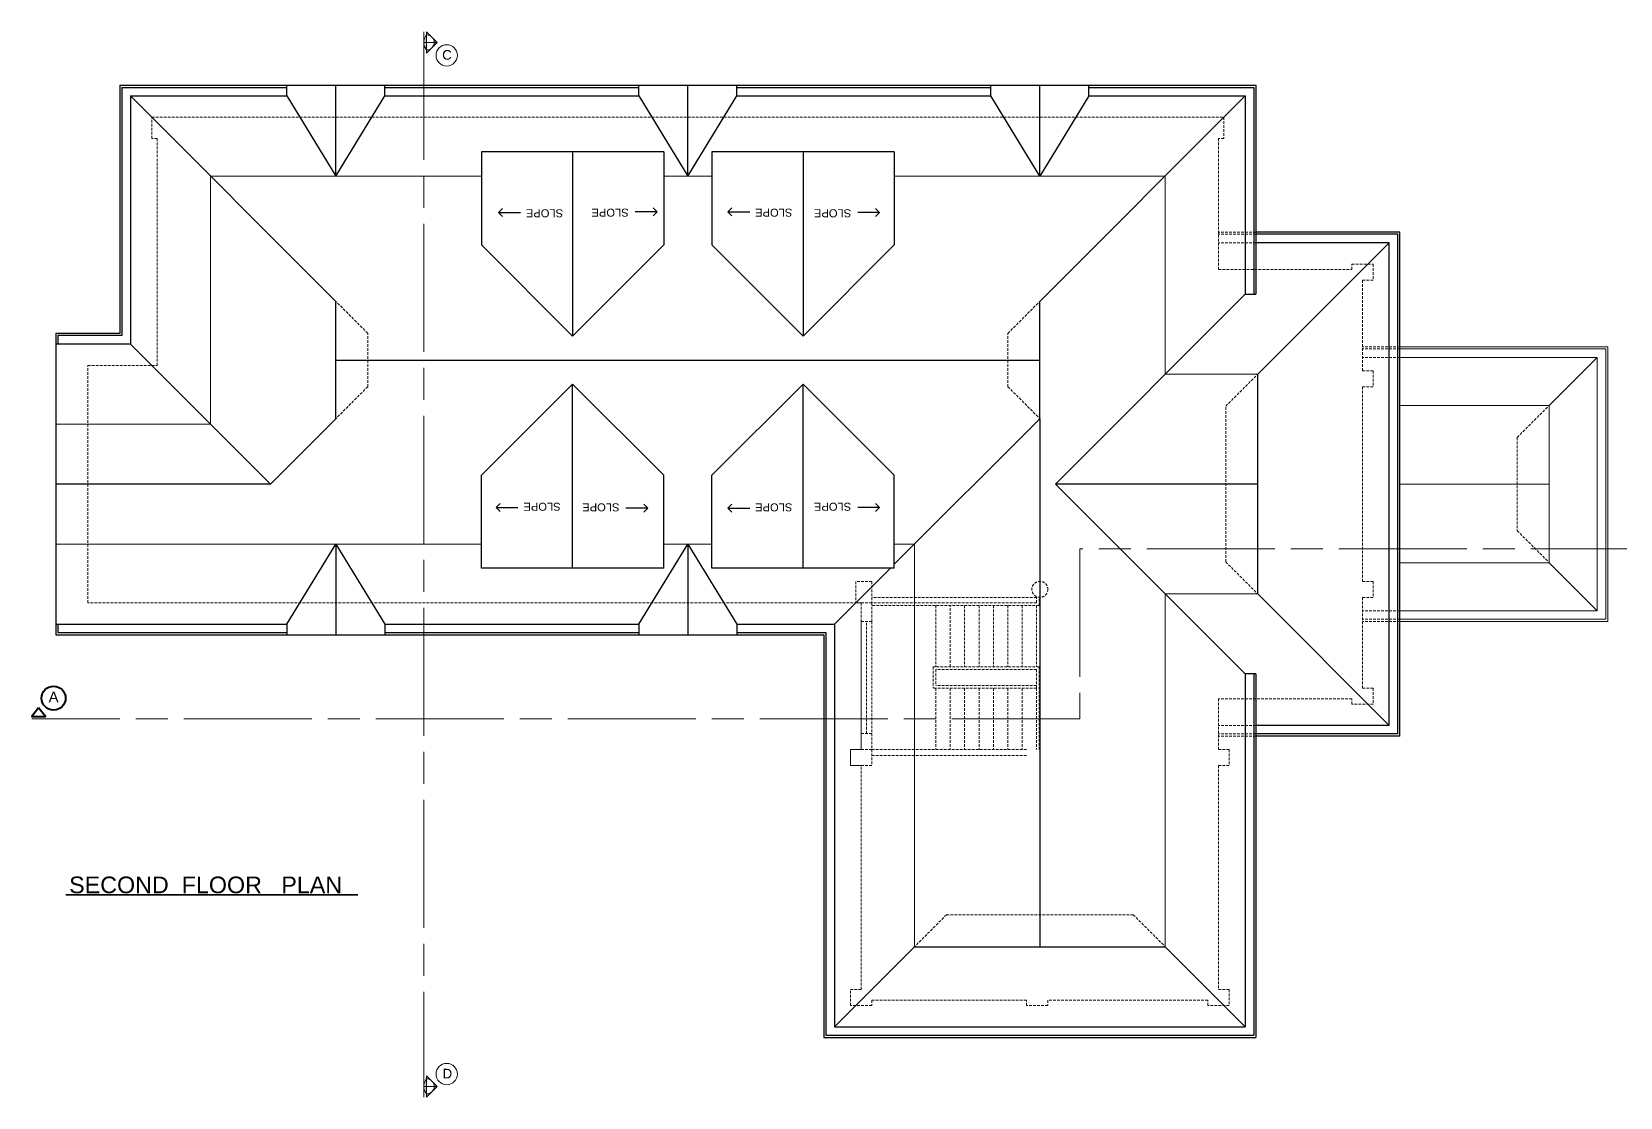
# Model space of a CAD drawing. Header units: millimetres. Extents: x -43527 to -16485, y 19062 to 36467.
# Drawn here: x -34246 to -31268, y 34354 to 36352 of the extents above; entities that cross this region are included whole.
import ezdxf

# ---------------------------------------------------------------- set-up
doc = ezdxf.new("R2010")
doc.units = ezdxf.units.MM
doc.header["$LTSCALE"] = 10
doc.linetypes.add('ACAD_ISO08W100', pattern=[36, 24, -3, 6, -3])
doc.linetypes.add('DASHED', pattern=[0.75, 0.5, -0.25])
for name, color, linetype, lineweight in [('elevation', 2, 'Continuous', 20), ('projection', 181, 'DASHED', 13), ('ROOF', 3, 'Continuous', 25), ('SEC.  LINE', 20, 'ACAD_ISO08W100', 13), ('TEXT', 6, 'Continuous', 25), ('THIN-2', 54, 'Continuous', 9), ('WALL', 4, 'Continuous', 40)]:
    doc.layers.add(name, color=color, linetype=linetype, lineweight=lineweight)
doc.styles.get("Standard").update_dxf_attribs({"font": 'arial.ttf', "height": 18})
doc.dimstyles.new('ISO-25', dxfattribs={"dimtxt": 2.5, "dimasz": 15, "dimexe": 10, "dimexo": 30, "dimgap": 5, "dimtad": 1, "dimdsep": 46, "dimtxsty": 'Standard', "dimblk": 'ARCHTICK', "dimcen": 2.5, "dimdle": 10, "dimadec": 1, "dimazin": 0, "dimtfac": 1, "dimtmove": 0, "dimatfit": 3, "dimldrblk": 'OPEN90', "dimfxl": 1, "dimarcsym": 0})

# ---------------------------------------------------------------- blocks, each defined once
blk = doc.blocks.new('_ArchTick')
at = {"color": 0, "linetype": 'ByBlock', "const_width": 0.15}
blk.add_lwpolyline([(-0.5, -0.5), (0.5, 0.5)], dxfattribs=at)
blk = doc.blocks.new('_Open90')
at = {"color": 0, "linetype": 'ByBlock', "lineweight": -2}
for p, q in [((0, 0), (-1, 0)), ((-0.5, 0.5), (0, 0)), ((0, 0), (-0.5, -0.5))]:
    blk.add_line(p, q, dxfattribs=at)

msp = doc.modelspace()

# ---------------------------------------------------------------- hatches: boundary and pattern name
at = {"layer": 'elevation'}
h = msp.add_hatch(color=256, dxfattribs=at)
h.paths.add_polyline_path([(-33485.709, 36332.098), (-33495.709, 36322.098, 0.19891237), (-33491.567, 36332.098)])
h.paths.add_polyline_path([(-33485.709, 36332.098), (-33491.567, 36332.098, 0.19891237), (-33495.709, 36342.098)])
h.paths.add_polyline_path([(-33495.709, 36322.098), (-33505.709, 36312.098), (-33505.709, 36317.956, 0.19891237)])
h.paths.add_polyline_path([(-33505.709, 36332.098), (-33505.709, 36317.956, -0.18027152), (-33510.979, 36332.098)])
h.paths.add_polyline_path([(-33505.709, 36346.24), (-33505.709, 36332.098), (-33510.979, 36332.098, -0.18027152)])
h.paths.add_polyline_path([(-33495.709, 36342.098, 0.19891237), (-33505.709, 36346.24), (-33505.709, 36352.098)])
h = msp.add_hatch(color=256, dxfattribs=at)
h.paths.add_polyline_path([(-33485.709, 34374.77), (-33495.709, 34364.77, 0.19891237), (-33491.567, 34374.77)])
h.paths.add_polyline_path([(-33485.709, 34374.77), (-33491.567, 34374.77, 0.19891237), (-33495.709, 34384.77)])
h.paths.add_polyline_path([(-33495.709, 34364.77), (-33505.709, 34354.77), (-33505.709, 34360.628, 0.19891237)])
h.paths.add_polyline_path([(-33505.709, 34374.77), (-33505.709, 34360.628, -0.18027152), (-33510.979, 34374.77)])
h.paths.add_polyline_path([(-33505.709, 34388.913), (-33505.709, 34374.77), (-33510.979, 34374.77, -0.18027152)])
h.paths.add_polyline_path([(-33495.709, 34384.77, 0.19891237), (-33505.709, 34388.913), (-33505.709, 34394.77)])

# ---------------------------------------------------------------- linework, layer by layer
for p, q in [((-33505.709, 36312.098), (-33505.709, 36352.098)), ((-33505.709, 36352.098), (-33485.709, 36332.098)), ((-33485.709, 36332.098), (-33510.979, 36332.098)), ((-33505.709, 36312.098), (-33485.709, 36332.098)), ((-31680.979, 35761.673), (-31290.979, 35761.673)), ((-31680.979, 35757.673), (-31294.979, 35757.673)), ((-31680.979, 35741.673), (-31310.979, 35741.673)), ((-31310.979, 35741.673), (-31400.979, 35651.673)), ((-31310.979, 35741.673), (-31310.979, 35266.673)), ((-31294.979, 35757.673), (-31294.979, 35250.673)), ((-31290.979, 35761.673), (-31290.979, 35246.673)), ((-31400.979, 35651.673), (-31400.979, 35356.673)), ((-31400.979, 35504.173), (-31680.979, 35504.173)), ((-31310.979, 35266.673), (-31400.979, 35356.673)), ((-31680.979, 35266.673), (-31310.979, 35266.673)), ((-31680.979, 35250.673), (-31294.979, 35250.673)), ((-31680.979, 35246.673), (-31290.979, 35246.673)), ((-34182.043, 34734.398), (-33634.447, 34734.398)), ((-34182.043, 34733.148), (-33634.447, 34733.148)), ((-33485.709, 34374.77), (-33510.979, 34374.77)), ((-33505.709, 34394.77), (-33485.709, 34374.77)), ((-33505.709, 34354.77), (-33505.709, 34394.77)), ((-33505.709, 34354.77), (-33485.709, 34374.77))]:
    msp.add_line(p, q, dxfattribs=at)
for centre in [(-33467.972, 36307.876), (-33467.972, 34397.839)]:
    msp.add_circle(centre, 20, dxfattribs=at)
for centre, radius, start, end in [((-33489.369, 36332.098), 21.61, 139.123834, 220.876166), ((-33505.709, 36332.098), 14.142, 270, 90), ((-33489.369, 34374.77), 21.61, 139.123834, 220.876166), ((-33505.709, 34374.77), 14.142, 270, 90)]:
    msp.add_arc(centre, radius, start, end, dxfattribs=at)
at = {"layer": 'projection'}
for p, q in [((-31950.979, 35976.673), (-32020.979, 35976.673)), ((-31950.979, 35972.673), (-32020.979, 35972.673)), ((-31950.979, 35956.673), (-32020.979, 35956.673)), ((-33615.979, 35786.673), (-33675.979, 35846.673)), ((-32415.979, 35786.673), (-32355.979, 35846.673)), ((-33615.979, 35686.673), (-33615.979, 35786.673)), ((-32415.979, 35686.673), (-32415.979, 35786.673)), ((-31680.979, 35761.673), (-31750.979, 35761.673)), ((-31680.979, 35757.673), (-31750.979, 35757.673)), ((-31680.979, 35741.673), (-31750.979, 35741.673)), ((-32007.485, 35650.105), (-31947.485, 35710.105)), ((-33615.979, 35686.673), (-33675.979, 35626.673)), ((-32415.979, 35686.673), (-32355.979, 35626.673)), ((-32007.485, 35358.18), (-32007.485, 35650.105)), ((-31460.979, 35591.673), (-31400.979, 35651.673)), ((-31460.979, 35591.673), (-31460.979, 35416.673)), ((-31460.979, 35416.673), (-31400.979, 35356.673)), ((-32007.485, 35358.18), (-31947.485, 35298.18)), ((-32670.979, 35321.673), (-32700.979, 35321.673)), ((-32700.979, 35321.673), (-32700.979, 35281.673)), ((-32670.979, 35321.673), (-32670.979, 35281.673)), ((-32361.979, 35291.707), (-32670.979, 35291.707)), ((-32361.979, 35281.673), (-32361.979, 35292.926)), ((-32356.979, 35276.673), (-32356.979, 35291.707)), ((-32670.979, 35281.673), (-32700.979, 35281.673)), ((-32690.979, 35281.673), (-32690.979, 35246.673)), ((-32361.979, 35281.673), (-32670.979, 35281.673)), ((-32670.979, 35281.673), (-32670.979, 35246.673)), ((-32356.979, 35276.673), (-32670.979, 35276.673)), ((-32550.979, 35276.673), (-32550.979, 35161.673)), ((-32523.979, 35161.673), (-32523.979, 35276.673)), ((-32496.979, 35276.673), (-32496.979, 35161.673)), ((-32469.979, 35276.673), (-32469.979, 35161.673)), ((-32442.979, 35276.673), (-32442.979, 35161.673)), ((-32415.979, 35276.673), (-32415.979, 35161.673)), ((-32388.979, 35276.673), (-32388.979, 35161.673)), ((-32361.979, 35276.673), (-32361.979, 35161.673)), ((-31680.979, 35266.673), (-31750.979, 35266.673)), ((-32690.979, 35246.673), (-32690.979, 35036.673)), ((-32670.979, 35246.673), (-32690.979, 35246.673)), ((-32680.979, 35036.673), (-32680.979, 35246.673)), ((-32670.979, 35246.673), (-32670.979, 35036.673)), ((-31680.979, 35250.673), (-31750.979, 35250.673)), ((-31680.979, 35246.673), (-31750.979, 35246.673)), ((-32356.979, 35161.673), (-32555.979, 35161.673)), ((-32555.979, 35161.673), (-32555.979, 35121.673)), ((-32361.979, 35156.673), (-32550.979, 35156.673)), ((-32550.979, 35156.673), (-32550.979, 35126.673)), ((-32361.979, 35156.673), (-32361.979, 35121.673)), ((-32356.979, 35161.673), (-32356.979, 35006.673)), ((-32361.979, 35121.673), (-32555.979, 35121.673)), ((-32361.979, 35126.673), (-32550.979, 35126.673)), ((-32550.979, 35121.673), (-32550.979, 35006.673)), ((-32523.979, 35121.673), (-32523.979, 35006.673)), ((-32496.979, 35121.673), (-32496.979, 35006.673)), ((-32469.979, 35121.673), (-32469.979, 35006.673)), ((-32442.979, 35121.673), (-32442.979, 35006.673)), ((-32415.979, 35121.673), (-32415.979, 35006.673)), ((-32388.979, 35121.673), (-32388.979, 35006.673)), ((-32361.979, 35121.673), (-32361.979, 35006.673)), ((-32670.979, 35036.673), (-32690.979, 35036.673)), ((-32690.979, 35036.673), (-32690.979, 35006.673)), ((-32670.979, 35036.673), (-32670.979, 35006.673)), ((-31950.979, 35051.673), (-32020.979, 35051.673)), ((-31950.979, 35035.673), (-32020.979, 35035.673)), ((-31950.979, 35031.673), (-32020.979, 35031.673)), ((-32670.979, 35006.673), (-32710.979, 35006.673)), ((-32710.979, 35006.673), (-32710.979, 34976.673)), ((-32670.979, 35006.673), (-32380.979, 35006.673)), ((-32670.979, 35006.673), (-32670.979, 34976.673)), ((-32670.979, 34995.173), (-32380.979, 34995.173)), ((-32670.979, 34976.673), (-32710.979, 34976.673)), ((-32530.979, 34696.673), (-32590.979, 34636.673)), ((-32530.979, 34696.673), (-32180.979, 34696.673)), ((-32180.979, 34696.673), (-32120.979, 34636.673))]:
    msp.add_line(p, q, dxfattribs=at)
msp.add_lwpolyline([(-34020.979, 36191.673), (-32010.979, 36191.673), (-32010.979, 36151.673), (-32020.979, 36151.673), (-32020.979, 35906.673), (-31770.979, 35906.673), (-31770.979, 35916.673), (-31730.979, 35916.673), (-31730.979, 35886.673), (-31750.979, 35886.673), (-31750.979, 35716.673), (-31730.979, 35716.52), (-31730.979, 35686.673), (-31750.979, 35686.673), (-31750.979, 35321.673), (-31730.979, 35321.673), (-31730.979, 35291.673), (-31750.979, 35291.673), (-31750.979, 35121.673), (-31730.979, 35121.673), (-31730.979, 35091.673), (-31770.979, 35091.673), (-31770.979, 35101.673), (-32020.979, 35101.673), (-32020.979, 35006.673), (-32000.979, 35006.673), (-32000.979, 34976.673), (-32020.979, 34976.673), (-32020.979, 34556.673), (-32000.979, 34556.673), (-32000.979, 34526.673), (-32040.979, 34526.673), (-32040.979, 34536.673), (-32340.979, 34536.673), (-32340.979, 34526.673), (-32380.979, 34526.673), (-32380.979, 34536.673), (-32670.979, 34536.673), (-32670.979, 34526.673), (-32710.979, 34526.673), (-32710.979, 34556.673), (-32690.979, 34556.673), (-32690.979, 34976.673), (-32710.979, 34976.673), (-32710.979, 35006.673), (-32690.979, 35006.673), (-32690.979, 35281.673), (-34140.979, 35281.673), (-34140.979, 35726.673), (-34010.979, 35726.673), (-34010.979, 36151.673), (-34020.979, 36151.673)], close=True, dxfattribs=at)
msp.add_circle((-32355.979, 35306.673), 15, dxfattribs=at)
at = {"layer": 'ROOF'}
for p, q in [((-34080.979, 36251.673), (-33767.979, 36251.673)), ((-34080.979, 36251.673), (-34080.979, 35786.673)), ((-34076.979, 36247.673), (-33767.979, 36247.673)), ((-34076.979, 36247.673), (-34076.979, 35782.673)), ((-33767.979, 36231.673), (-33767.979, 36251.673)), ((-33767.979, 36251.673), (-33583.979, 36251.673)), ((-33675.979, 36081.673), (-33675.979, 36251.673)), ((-33583.979, 36231.673), (-33583.979, 36251.673)), ((-33583.979, 36251.673), (-33107.979, 36251.673)), ((-33583.979, 36247.673), (-33107.979, 36247.673)), ((-33107.979, 36231.673), (-33107.979, 36251.673)), ((-33107.979, 36251.673), (-32923.979, 36251.673)), ((-33015.979, 36081.673), (-33015.979, 36251.673)), ((-32923.979, 36231.673), (-32923.979, 36251.673)), ((-32923.979, 36251.673), (-32447.979, 36251.673)), ((-32923.979, 36251.673), (-32923.979, 36251.673)), ((-32923.979, 36247.673), (-32447.979, 36247.673)), ((-32447.979, 36231.673), (-32447.979, 36251.673)), ((-32447.979, 36251.673), (-32263.979, 36251.673)), ((-32355.979, 36081.673), (-32355.979, 36251.673)), ((-32263.979, 36231.673), (-32263.979, 36251.673)), ((-32263.979, 36251.673), (-31950.979, 36251.673)), ((-32263.979, 36247.673), (-31954.979, 36247.673)), ((-31954.979, 36247.673), (-31954.979, 35860.105)), ((-31950.979, 36251.673), (-31950.979, 35976.673)), ((-34060.979, 36231.673), (-33767.979, 36231.673)), ((-34060.979, 36231.673), (-33675.979, 35846.673)), ((-34060.979, 36231.673), (-34060.979, 35766.673)), ((-33767.979, 36231.673), (-33675.979, 36081.673)), ((-33675.979, 36081.673), (-33583.979, 36231.673)), ((-33583.979, 36231.673), (-33107.979, 36231.673)), ((-33107.979, 36231.673), (-33015.979, 36081.673)), ((-33015.979, 36081.673), (-32923.979, 36231.673)), ((-32923.979, 36231.673), (-32447.979, 36231.673)), ((-32355.979, 36081.673), (-32447.979, 36231.673)), ((-31970.979, 36231.673), (-32355.979, 35846.673)), ((-32263.979, 36231.673), (-32355.979, 36081.673)), ((-32263.979, 36231.673), (-31970.979, 36231.673)), ((-31970.979, 36231.673), (-31970.979, 35976.673)), ((-33060.979, 36126.673), (-33402.979, 36126.673)), ((-33402.979, 36126.673), (-33402.979, 35952.673)), ((-33231.979, 36126.673), (-33231.979, 35781.673)), ((-33060.979, 36126.673), (-33060.979, 35952.673)), ((-32970.979, 36126.673), (-32970.979, 35952.673)), ((-32628.979, 36126.673), (-32970.979, 36126.673)), ((-32799.979, 36126.673), (-32799.979, 35781.673)), ((-32628.979, 36126.673), (-32628.979, 35952.673)), ((-31970.979, 35976.673), (-31970.979, 35860.105)), ((-31680.979, 35976.673), (-31950.979, 35976.673)), ((-31950.979, 35976.673), (-31950.979, 35860.105)), ((-31680.979, 35031.673), (-31680.979, 35976.673)), ((-33402.979, 35952.673), (-33231.979, 35781.673)), ((-33060.979, 35952.673), (-33231.979, 35781.673)), ((-32970.979, 35952.673), (-32799.979, 35781.673)), ((-32628.979, 35952.673), (-32799.979, 35781.673)), ((-31684.979, 35972.673), (-31950.979, 35972.673)), ((-31700.979, 35956.673), (-31950.979, 35956.673)), ((-31700.979, 35956.673), (-31947.547, 35710.105)), ((-31700.979, 35051.673), (-31700.979, 35956.673)), ((-31684.979, 35035.673), (-31684.979, 35972.673)), ((-31970.979, 35860.105), (-32326.911, 35504.173)), ((-31970.979, 35860.105), (-31950.979, 35860.105)), ((-33675.979, 35626.673), (-33675.979, 35846.673)), ((-32355.979, 35626.673), (-32355.979, 35846.673)), ((-34200.979, 35786.673), (-34200.979, 35221.673)), ((-34080.979, 35786.673), (-34200.979, 35786.673)), ((-34076.979, 35782.673), (-34196.979, 35782.673)), ((-34196.979, 35782.673), (-34196.979, 35766.673)), ((-34060.979, 35766.673), (-34200.979, 35766.673)), ((-34060.979, 35766.673), (-33798.479, 35504.173)), ((-33675.979, 35736.673), (-32355.979, 35736.673)), ((-31947.485, 35298.18), (-31947.485, 35710.167)), ((-33402.979, 35520.673), (-33231.979, 35691.673)), ((-33060.979, 35520.673), (-33231.979, 35691.673)), ((-33231.979, 35346.673), (-33231.979, 35691.673)), ((-32970.979, 35520.673), (-32799.979, 35691.673)), ((-32799.979, 35346.673), (-32799.979, 35691.673)), ((-32628.979, 35520.673), (-32799.979, 35691.673)), ((-33798.479, 35504.173), (-33675.979, 35626.673)), ((-32628.979, 35353.673), (-32355.979, 35626.673)), ((-32355.979, 35626.673), (-32355.979, 34636.673)), ((-33798.479, 35504.173), (-34200.979, 35504.173)), ((-33402.979, 35346.673), (-33402.979, 35520.673)), ((-33060.979, 35346.673), (-33060.979, 35520.673)), ((-32970.979, 35346.673), (-32970.979, 35520.673)), ((-32628.979, 35346.673), (-32628.979, 35520.673)), ((-31970.979, 35148.241), (-32326.911, 35504.173)), ((-31947.485, 35504.173), (-32326.911, 35504.173)), ((-33767.979, 35241.673), (-33675.979, 35391.673)), ((-33675.979, 35391.673), (-33675.979, 35221.673)), ((-33675.979, 35391.673), (-33583.979, 35241.673)), ((-33107.979, 35241.673), (-33015.979, 35391.673)), ((-33015.979, 35391.673), (-33015.979, 35221.673)), ((-33015.979, 35391.673), (-32923.979, 35241.673)), ((-33060.979, 35346.673), (-33402.979, 35346.673)), ((-32628.979, 35346.673), (-32970.979, 35346.673)), ((-32740.979, 35241.673), (-32635.979, 35346.673)), ((-31700.979, 35051.673), (-31947.485, 35298.18)), ((-34200.979, 35241.673), (-33767.979, 35241.673)), ((-34196.979, 35241.673), (-34196.979, 35225.673)), ((-33767.979, 35241.673), (-33767.979, 35221.673)), ((-33583.979, 35241.673), (-33583.979, 35221.673)), ((-33583.979, 35241.673), (-33107.979, 35241.673)), ((-33107.979, 35241.673), (-33107.979, 35221.673)), ((-32923.979, 35241.673), (-32923.979, 35221.673)), ((-32923.979, 35241.673), (-32740.979, 35241.673)), ((-32740.979, 35241.673), (-32740.979, 34486.673)), ((-34200.979, 35221.673), (-33767.979, 35221.673)), ((-34196.979, 35225.673), (-33767.979, 35225.673)), ((-33767.979, 35221.673), (-33583.979, 35221.673)), ((-33583.979, 35225.673), (-33107.979, 35225.673)), ((-33583.979, 35221.673), (-33107.979, 35221.673)), ((-33107.979, 35221.673), (-32923.979, 35221.673)), ((-32923.979, 35225.673), (-32756.979, 35225.673)), ((-32923.979, 35221.673), (-32760.979, 35221.673)), ((-32760.979, 35221.673), (-32760.979, 34466.673)), ((-32756.979, 35225.673), (-32756.979, 34470.673)), ((-31970.979, 35148.241), (-31970.979, 34486.673)), ((-31950.979, 35148.241), (-31970.979, 35148.241)), ((-31954.979, 35148.241), (-31954.979, 34470.673)), ((-31950.979, 35148.18), (-31950.979, 34466.673)), ((-31700.979, 35051.673), (-31950.979, 35051.673)), ((-31684.979, 35035.673), (-31950.979, 35035.673)), ((-31680.979, 35031.673), (-31950.979, 35031.673)), ((-32740.979, 34486.673), (-32590.979, 34636.673)), ((-32590.979, 34636.673), (-32120.979, 34636.673)), ((-31970.979, 34486.673), (-32120.979, 34636.673)), ((-32740.979, 34486.673), (-31970.979, 34486.673)), ((-32760.979, 34466.673), (-31950.979, 34466.673)), ((-32756.979, 34470.673), (-31954.979, 34470.673))]:
    msp.add_line(p, q, dxfattribs=at)
at = {"layer": 'SEC.  LINE'}
for p, q in [((-33510.979, 36352.098), (-33510.979, 34354.437)), ((-31195.67, 35382.923), (-32280.979, 35382.923)), ((-32280.979, 35382.923), (-32280.979, 35064.173)), ((-32280.979, 35064.173), (-34245.722, 35064.173))]:
    msp.add_line(p, q, dxfattribs=at)
at = {"layer": 'THIN-2'}
for p, q in [((-33910.979, 36081.673), (-33910.979, 35616.673)), ((-33910.979, 36081.673), (-33402.979, 36081.673)), ((-33060.979, 36081.673), (-32970.979, 36081.673)), ((-32120.979, 36081.673), (-32628.979, 36081.673)), ((-32120.979, 36081.673), (-32120.979, 35710.105)), ((-32120.979, 35710.105), (-31947.547, 35710.105)), ((-31400.979, 35651.673), (-31680.979, 35651.673)), ((-33910.979, 35616.673), (-34200.979, 35616.673)), ((-33402.979, 35391.673), (-34200.979, 35391.673)), ((-32970.979, 35391.673), (-33060.979, 35391.673)), ((-32590.979, 35391.673), (-32628.979, 35391.673)), ((-32590.979, 35391.673), (-32590.979, 34636.673)), ((-31400.979, 35356.673), (-31680.979, 35356.673)), ((-32120.979, 35298.241), (-32120.979, 34636.673)), ((-31947.485, 35298.18), (-32120.979, 35298.18))]:
    msp.add_line(p, q, dxfattribs=at)
at = {"layer": 'WALL'}
msp.add_lwpolyline([(-34233.09, 35084.598), (-34245.994, 35068.305), (-34220.186, 35068.305)], close=True, dxfattribs=at)
msp.add_circle((-34205.072, 35102.735), 22.498, dxfattribs=at)

# ---------------------------------------------------------------- texts
at = {"layer": 'elevation'}
for p in [(-33249.824, 36019.294), (-33126.838, 36020.45), (-32820.007, 36020.45), (-32709.687, 36019.294), (-33254.454, 35469.063), (-33144.135, 35467.907), (-32820.007, 35467.907), (-32709.687, 35469.063)]:
    msp.add_text('SLOPE', height=15, rotation=180, dxfattribs=at).set_placement(p)
at = {"layer": 'TEXT'}
for s, height, p in [('C', 18, (-33476.595, 36299.771)), ('A', 20, (-34214.344, 35094.998)), ('SECOND  FLOOR   PLAN', 31.25, (-34175.899, 34736.964)), ('D', 18, (-33475.962, 34389.735))]:
    msp.add_text(s, height=height, dxfattribs=at).set_placement(p)

# ---------------------------------------------------------------- leaders
at = {"layer": 'elevation'}
for points in [[(-33370.921, 36013.272), (-33329.831, 36013.272)], [(-33073.558, 36014.428), (-33114.648, 36014.428)], [(-32941.103, 36014.428), (-32900.013, 36014.428)], [(-32656.407, 36013.272), (-32697.497, 36013.272)], [(-33375.551, 35460.075), (-33334.461, 35460.075)], [(-33090.855, 35458.919), (-33131.945, 35458.919)], [(-32941.103, 35458.919), (-32900.013, 35458.919)], [(-32656.407, 35460.075), (-32697.497, 35460.075)]]:
    msp.add_leader(points, dimstyle='ISO-25', override={"dimgap": 0.625, "dimtad": 0}, dxfattribs=at)

doc.saveas('drawing.dxf')
